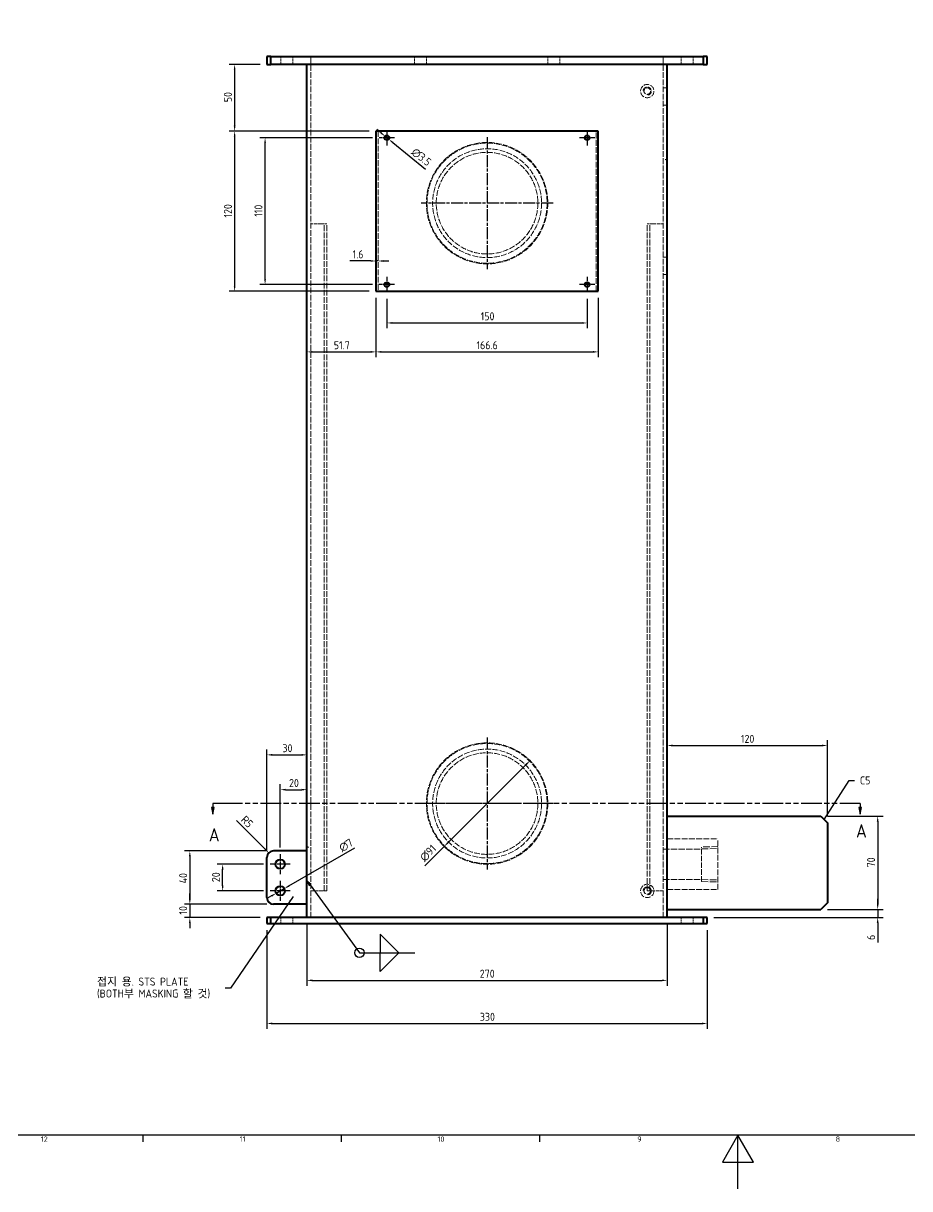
# Model space of a CAD drawing. Header units: millimetres. Extents: x 0 to 2378, y 0 to 1682.
# Drawn here: x 654 to 1318, y 0 to 873 of the extents above; entities that cross this region are included whole.
import ezdxf

# ---------------------------------------------------------------- set-up
doc = ezdxf.new("R2010")
doc.units = ezdxf.units.MM
doc.header["$LTSCALE"] = 2
for name, pattern in [('CHAIN', [0.3543, 0.2362, -0.0295, 0.0591, -0.0295]), ('DASHED', [0.2067, 0.1654, -0.0413]), ('DOUBLE_DASH_CHAIN', [1.2403, 0.6614, -0.0827, 0.1654, -0.0827, 0.1654, -0.0827])]:
    doc.linetypes.add(name, pattern=pattern)
doc.layers.get('0').update_dxf_attribs({"color": 3, "lineweight": 25})
for name, color, linetype, lineweight in [('가려진 것(ISO)', 2, 'DASHED', 18), ('가시적인 것(ISO)', 3, 'Continuous', 40), ('경계(ISO)', 7, 'Continuous', 25), ('기호(ISO)', 5, 'Continuous', 25), ('단면선(ISO)', 7, 'CHAIN', 25), ('중심 표식(ISO)', 1, 'Continuous', 25), ('치수(ISO)', 2, 'Continuous', 25)]:
    doc.layers.add(name, color=color, linetype=linetype, lineweight=lineweight)
doc.styles.add('문자 텍스트_PSTEK_POSCO', font='isocp.shx')
doc.styles.add('부품번호텍스트_PSTEK_POSCO', font='isocp.shx')
doc.styles.add('치수 텍스트_PSTEK_POSCO', font='isocp.shx')
doc.dimstyles.new('치수_PSTEK_POSCO', dxfattribs={"dimscale": 2, "dimtxt": 3, "dimasz": 2, "dimexe": 2, "dimexo": 2.5, "dimgap": 1, "dimtad": 1, "dimrnd": 1e-08, "dimdsep": 46, "dimtxsty": '치수 텍스트_PSTEK_POSCO', "dimcen": 0.09, "dimdle": 10, "dimclrd": 7, "dimclre": 7, "dimclrt": 2, "dimadec": 1, "dimazin": 2, "dimtfac": 1, "dimtmove": 0, "dimatfit": 3, "dimfxl": 0, "dimtolj": 1, "dimlwd": -1, "dimlwe": -1, "dimarcsym": 0})
doc.dimstyles.new('치수_PSTEK_POSCO$7', dxfattribs={"dimscale": 2, "dimtxt": 3, "dimasz": 2, "dimexe": 2, "dimexo": 2.5, "dimgap": 1, "dimtad": 1, "dimrnd": 1e-08, "dimdsep": 46, "dimtxsty": '치수 텍스트_PSTEK_POSCO', "dimcen": 0.09, "dimdle": 10, "dimclrd": 7, "dimclre": 7, "dimclrt": 2, "dimadec": 1, "dimazin": 2, "dimtfac": 1, "dimtmove": 0, "dimatfit": 3, "dimfxl": 0, "dimtolj": 1, "dimlwd": -1, "dimlwe": -1, "dimarcsym": 0})

# ---------------------------------------------------------------- blocks, each defined once
blk = doc.blocks.new('경계 Default Border')
at = {"layer": '경계(ISO)'}
for p, q in [((371.56, 20), (371.56, 17.6)), ((445.88, 20), (445.88, 17.6)), ((520.19, 20), (520.19, 17.6))]:
    blk.add_line(p, q, dxfattribs=at)
at = {"layer": '경계(ISO)', "flags": 128}
for points in [[(20, 20), (20, 821), (1169, 821), (1169, 20), (20, 20)], [(594.5, 0), (594.5, 20), (588.73, 10), (600.27, 10), (594.5, 20)]]:
    blk.add_lwpolyline(points, dxfattribs=at)
at = {"layer": '경계(ISO)', "color": 2, "char_height": 2, "attachment_point": 7, "style": '문자 텍스트_PSTEK_POSCO'}
for s, insert in [('12', (333.29, 17.58)), ('11', (407.82, 17.6)), ('10', (481.91, 17.58)), ('9', (556.77, 17.58)), ('8', (631.09, 17.58))]:
    blk.add_mtext(s, dxfattribs=dict(at, insert=insert))
blk = doc.blocks.new('2dTransSection0')
at = {"layer": '단면선(ISO)', "linetype": 'DOUBLE_DASH_CHAIN', "ltscale": 5.831991}
blk.add_line((640.33, 144.34), (397.77, 144.34), dxfattribs=at)
at = {"layer": '단면선(ISO)', "linetype": 'Continuous'}
for p, q in [((401.63, 144.34), (397.77, 144.34)), ((397.77, 144.34), (397.77, 142.84)), ((640.33, 144.34), (636.48, 144.34)), ((640.33, 144.34), (640.33, 142.84)), ((397.27, 142.84), (397.77, 140.34)), ((398.27, 142.84), (397.27, 142.84)), ((397.77, 142.84), (397.77, 140.34)), ((397.77, 140.34), (398.27, 142.84)), ((639.83, 142.84), (640.33, 140.34)), ((640.83, 142.84), (639.83, 142.84)), ((640.33, 142.84), (640.33, 140.34)), ((640.33, 140.34), (640.83, 142.84))]:
    blk.add_line(p, q, dxfattribs=at)
at = {"layer": '단면선(ISO)', "linetype": 'Continuous', "flags": 128}
for points in [[(397.27, 142.84), (397.77, 140.34), (398.27, 142.84), (397.27, 142.84)], [(639.83, 142.84), (640.33, 140.34), (640.83, 142.84), (639.83, 142.84)]]:
    blk.add_lwpolyline(points, dxfattribs=at)
at = {"layer": '단면선(ISO)'}
for points in [[(397.27, 142.84), (397.77, 140.34), (398.27, 142.84), (397.27, 142.84)], [(639.83, 142.84), (640.33, 140.34), (640.83, 142.84), (639.83, 142.84)]]:
    blk.add_solid(points, dxfattribs=at)
at = {"layer": '단면선(ISO)', "char_height": 5, "attachment_point": 7, "style": '부품번호텍스트_PSTEK_POSCO'}
for insert in [(638.72, 131.58), (396.26, 130.11)]:
    blk.add_mtext('A', dxfattribs=dict(at, insert=insert))
blk = doc.blocks.new('*D48')
at = {"layer": 'Defpoints', "color": 0, "transparency": 16777216}
for p in [(866.01, 336.13), (866.01, 325.16), (836.01, 248.17)]:
    blk.add_point(p, dxfattribs=at)
at = {"layer": '치수(ISO)', "color": 7, "transparency": 16777216}
for p, q in [((836.01, 253.17), (836.01, 329.16)), ((840.01, 325.16), (862.01, 325.16))]:
    blk.add_line(p, q, dxfattribs=at)
for points in [[(840.01, 325.83), (840.01, 324.5), (836.01, 325.16)], [(862.01, 325.83), (862.01, 324.5), (866.01, 325.16)]]:
    blk.add_solid(points, dxfattribs=at)
at = {"layer": '치수(ISO)', "color": 2, "transparency": 16777216, "insert": (847.71, 330.16), "char_height": 6, "attachment_point": 4, "style": '치수 텍스트_PSTEK_POSCO'}
blk.add_mtext('\\A1;30', dxfattribs=at)
blk = doc.blocks.new('*D49')
at = {"layer": 'Defpoints', "color": 0, "transparency": 16777216}
for p in [(866.01, 313.26), (866.01, 299.08), (846.01, 250.67)]:
    blk.add_point(p, dxfattribs=at)
at = {"layer": '치수(ISO)', "color": 7, "transparency": 16777216}
for p, q in [((846.01, 255.67), (846.01, 303.08)), ((850.01, 299.08), (862.01, 299.08))]:
    blk.add_line(p, q, dxfattribs=at)
for points in [[(850.01, 299.75), (850.01, 298.42), (846.01, 299.08)], [(862.01, 299.75), (862.01, 298.42), (866.01, 299.08)]]:
    blk.add_solid(points, dxfattribs=at)
at = {"layer": '치수(ISO)', "color": 2, "transparency": 16777216, "insert": (852.63, 304.08), "char_height": 6, "attachment_point": 4, "style": '치수 텍스트_PSTEK_POSCO'}
blk.add_mtext('\\A1;20', dxfattribs=at)
blk = doc.blocks.new('*D50')
at = {"layer": 'Defpoints', "color": 0, "transparency": 16777216}
for p in [(841.01, 253.17), (778.29, 213.17), (841.01, 213.17)]:
    blk.add_point(p, dxfattribs=at)
at = {"layer": '치수(ISO)', "color": 7, "transparency": 16777216}
for p, q in [((836.01, 253.17), (774.29, 253.17)), ((778.29, 249.17), (778.29, 217.17)), ((836.01, 213.17), (774.29, 213.17))]:
    blk.add_line(p, q, dxfattribs=at)
for points in [[(777.63, 249.17), (778.96, 249.17), (778.29, 253.17)], [(777.63, 217.17), (778.96, 217.17), (778.29, 213.17)]]:
    blk.add_solid(points, dxfattribs=at)
at = {"layer": '치수(ISO)', "color": 2, "transparency": 16777216, "insert": (773.29, 228.85), "char_height": 6, "attachment_point": 4, "rotation": 90, "style": '치수 텍스트_PSTEK_POSCO'}
blk.add_mtext('\\A1;40', dxfattribs=at)
blk = doc.blocks.new('*D51')
at = {"layer": 'Defpoints', "color": 0, "transparency": 16777216}
for p in [(802.88, 243.17), (838.51, 243.17), (838.51, 223.17)]:
    blk.add_point(p, dxfattribs=at)
at = {"layer": '치수(ISO)', "color": 7, "transparency": 16777216}
for p, q in [((833.51, 243.17), (798.88, 243.17)), ((802.88, 227.17), (802.88, 239.17)), ((833.51, 223.17), (798.88, 223.17))]:
    blk.add_line(p, q, dxfattribs=at)
for points in [[(802.21, 239.17), (803.55, 239.17), (802.88, 243.17)], [(802.21, 227.17), (803.55, 227.17), (802.88, 223.17)]]:
    blk.add_solid(points, dxfattribs=at)
at = {"layer": '치수(ISO)', "color": 2, "transparency": 16777216, "insert": (797.88, 229.79), "char_height": 6, "attachment_point": 4, "rotation": 90, "style": '치수 텍스트_PSTEK_POSCO'}
blk.add_mtext('\\A1;20', dxfattribs=at)
blk = doc.blocks.new('*D52')
at = {"layer": 'Defpoints', "color": 0, "transparency": 16777216}
for p in [(841.01, 213.17), (778.29, 203.17), (836.01, 203.17)]:
    blk.add_point(p, dxfattribs=at)
at = {"layer": '치수(ISO)', "color": 7, "transparency": 16777216}
for p, q in [((778.29, 217.17), (778.29, 221.17)), ((836.01, 213.17), (774.29, 213.17)), ((778.29, 213.17), (778.29, 203.17)), ((831.01, 203.17), (774.29, 203.17)), ((778.29, 199.17), (778.29, 195.17))]:
    blk.add_line(p, q, dxfattribs=at)
for points in [[(777.63, 217.17), (778.96, 217.17), (778.29, 213.17)], [(777.63, 199.17), (778.96, 199.17), (778.29, 203.17)]]:
    blk.add_solid(points, dxfattribs=at)
at = {"layer": '치수(ISO)', "color": 2, "transparency": 16777216, "insert": (773.29, 205.47), "char_height": 6, "attachment_point": 4, "rotation": 90, "style": '치수 텍스트_PSTEK_POSCO'}
blk.add_mtext('\\A1;10', dxfattribs=at)
blk = doc.blocks.new('*D53')
at = {"layer": 'Defpoints', "color": 0, "transparency": 16777216}
for p in [(837.47, 251.71), (841.01, 248.17)]:
    blk.add_point(p, dxfattribs=at)
at = {"layer": '치수(ISO)', "color": 7, "transparency": 16777216}
blk.add_line((813.28, 275.9), (834.64, 254.54), dxfattribs=at)
blk.add_solid([(835.12, 255.01), (834.17, 254.06), (837.47, 251.71)], dxfattribs=at)
at = {"layer": '치수(ISO)', "color": 2, "transparency": 16777216, "insert": (818.23, 278.02), "char_height": 6, "attachment_point": 4, "rotation": 315, "style": '치수 텍스트_PSTEK_POSCO'}
blk.add_mtext('\\A1;R5', dxfattribs=at)
blk = doc.blocks.new('*D54')
at = {"layer": 'Defpoints', "color": 0, "transparency": 16777216}
for p in [(842.98, 221.42), (849.04, 224.92)]:
    blk.add_point(p, dxfattribs=at)
at = {"layer": '치수(ISO)', "color": 7, "transparency": 16777216}
for p, q in [((852.5, 226.92), (901.8, 255.39)), ((839.51, 219.42), (836.05, 217.42)), ((842.98, 221.42), (849.04, 224.92))]:
    blk.add_line(p, q, dxfattribs=at)
for points in [[(852.17, 227.5), (852.84, 226.34), (849.04, 224.92)], [(839.18, 220), (839.85, 218.84), (842.98, 221.42)]]:
    blk.add_solid(points, dxfattribs=at)
at = {"layer": '치수(ISO)', "color": 2, "transparency": 16777216, "insert": (890.82, 254.82), "char_height": 6, "attachment_point": 4, "rotation": 30, "style": '치수 텍스트_PSTEK_POSCO'}
blk.add_mtext('\\A1;∅7', dxfattribs=at)
blk = doc.blocks.new('*D55')
at = {"layer": 'Defpoints', "color": 0, "transparency": 16777216}
for p in [(1136.01, 332.17), (1256.01, 332.17), (1256.01, 274.17)]:
    blk.add_point(p, dxfattribs=at)
at = {"layer": '치수(ISO)', "color": 7, "transparency": 16777216}
for p, q in [((1140.01, 332.17), (1252.01, 332.17)), ((1256.01, 279.17), (1256.01, 336.17))]:
    blk.add_line(p, q, dxfattribs=at)
for points in [[(1140.01, 332.84), (1140.01, 331.51), (1136.01, 332.17)], [(1252.01, 332.84), (1252.01, 331.51), (1256.01, 332.17)]]:
    blk.add_solid(points, dxfattribs=at)
at = {"layer": '치수(ISO)', "color": 2, "transparency": 16777216, "insert": (1191.21, 337.18), "char_height": 6, "attachment_point": 4, "style": '치수 텍스트_PSTEK_POSCO'}
blk.add_mtext('\\A1;120', dxfattribs=at)
blk = doc.blocks.new('*D56')
at = {"layer": 'Defpoints', "color": 0, "transparency": 16777216}
for p in [(1251.01, 279.17), (1251.01, 209.17), (1293.69, 209.17)]:
    blk.add_point(p, dxfattribs=at)
at = {"layer": '치수(ISO)', "color": 7, "transparency": 16777216}
for p, q in [((1256.01, 279.17), (1297.69, 279.17)), ((1293.69, 275.17), (1293.69, 213.17)), ((1256.01, 209.17), (1297.69, 209.17))]:
    blk.add_line(p, q, dxfattribs=at)
for points in [[(1293.02, 275.17), (1294.35, 275.17), (1293.69, 279.17)], [(1293.02, 213.17), (1294.35, 213.17), (1293.69, 209.17)]]:
    blk.add_solid(points, dxfattribs=at)
at = {"layer": '치수(ISO)', "color": 2, "transparency": 16777216, "insert": (1288.69, 240.87), "char_height": 6, "attachment_point": 4, "rotation": 90, "style": '치수 텍스트_PSTEK_POSCO'}
blk.add_mtext('\\A1;70', dxfattribs=at)
blk = doc.blocks.new('*D57')
at = {"layer": 'Defpoints', "color": 0, "transparency": 16777216}
for p in [(1166.01, 203.17), (1251.01, 209.17), (1293.69, 209.17)]:
    blk.add_point(p, dxfattribs=at)
at = {"layer": '치수(ISO)', "color": 7, "transparency": 16777216}
for p, q in [((1293.69, 213.17), (1293.69, 217.17)), ((1171.01, 203.17), (1297.69, 203.17)), ((1256.01, 209.17), (1297.69, 209.17)), ((1293.69, 209.17), (1293.69, 203.17)), ((1293.69, 199.17), (1293.69, 184.43))]:
    blk.add_line(p, q, dxfattribs=at)
for points in [[(1293.02, 213.17), (1294.35, 213.17), (1293.69, 209.17)], [(1293.02, 199.17), (1294.35, 199.17), (1293.69, 203.17)]]:
    blk.add_solid(points, dxfattribs=at)
at = {"layer": '치수(ISO)', "color": 2, "transparency": 16777216, "insert": (1288.69, 186.43), "char_height": 6, "attachment_point": 4, "rotation": 90, "style": '치수 텍스트_PSTEK_POSCO'}
blk.add_mtext('\\A1;6', dxfattribs=at)
blk = doc.blocks.new('*D60')
at = {"layer": 'Defpoints', "color": 0, "transparency": 16777216}
for p in [(836.01, 842.67), (811.85, 792.67), (917.71, 792.67)]:
    blk.add_point(p, dxfattribs=at)
at = {"layer": '치수(ISO)', "color": 7, "transparency": 16777216}
for p, q in [((831.01, 842.67), (807.85, 842.67)), ((811.85, 838.67), (811.85, 796.67)), ((912.71, 792.67), (807.85, 792.67))]:
    blk.add_line(p, q, dxfattribs=at)
for points in [[(811.19, 838.67), (812.52, 838.67), (811.85, 842.67)], [(811.19, 796.67), (812.52, 796.67), (811.85, 792.67)]]:
    blk.add_solid(points, dxfattribs=at)
at = {"layer": '치수(ISO)', "color": 2, "transparency": 16777216, "insert": (806.85, 814.37), "char_height": 6, "attachment_point": 4, "rotation": 90, "style": '치수 텍스트_PSTEK_POSCO'}
blk.add_mtext('\\A1;50', dxfattribs=at)
blk = doc.blocks.new('*D61')
at = {"layer": 'Defpoints', "color": 0, "transparency": 16777216}
for p in [(917.71, 792.67), (811.85, 672.67), (917.71, 672.67)]:
    blk.add_point(p, dxfattribs=at)
at = {"layer": '치수(ISO)', "color": 7, "transparency": 16777216}
for p, q in [((912.71, 792.67), (807.85, 792.67)), ((811.85, 788.67), (811.85, 676.67)), ((912.71, 672.67), (807.85, 672.67))]:
    blk.add_line(p, q, dxfattribs=at)
for points in [[(811.19, 788.67), (812.52, 788.67), (811.85, 792.67)], [(811.19, 676.67), (812.52, 676.67), (811.85, 672.67)]]:
    blk.add_solid(points, dxfattribs=at)
at = {"layer": '치수(ISO)', "color": 2, "transparency": 16777216, "insert": (806.85, 727.87), "char_height": 6, "attachment_point": 4, "rotation": 90, "style": '치수 텍스트_PSTEK_POSCO'}
blk.add_mtext('\\A1;120', dxfattribs=at)
blk = doc.blocks.new('*D62')
at = {"layer": 'Defpoints', "color": 0, "transparency": 16777216}
for p in [(834.68, 787.67), (920.26, 787.67), (920.26, 677.67)]:
    blk.add_point(p, dxfattribs=at)
at = {"layer": '치수(ISO)', "color": 7, "transparency": 16777216}
for p, q in [((915.26, 787.67), (830.68, 787.67)), ((834.68, 681.67), (834.68, 783.67)), ((915.26, 677.67), (830.68, 677.67))]:
    blk.add_line(p, q, dxfattribs=at)
for points in [[(834.01, 783.67), (835.34, 783.67), (834.68, 787.67)], [(834.01, 681.67), (835.34, 681.67), (834.68, 677.67)]]:
    blk.add_solid(points, dxfattribs=at)
at = {"layer": '치수(ISO)', "color": 2, "transparency": 16777216, "insert": (829.68, 728.47), "char_height": 6, "attachment_point": 4, "rotation": 90, "style": '치수 텍스트_PSTEK_POSCO'}
blk.add_mtext('\\A1;110', dxfattribs=at)
blk = doc.blocks.new('*D63')
at = {"layer": 'Defpoints', "color": 0, "transparency": 16777216}
for p in [(926.01, 671.92), (1076.01, 671.92), (1076.01, 648.89)]:
    blk.add_point(p, dxfattribs=at)
at = {"layer": '치수(ISO)', "color": 7, "transparency": 16777216}
for p, q in [((926.01, 666.92), (926.01, 644.89)), ((1076.01, 666.92), (1076.01, 644.89)), ((930.01, 648.89), (1072.01, 648.89))]:
    blk.add_line(p, q, dxfattribs=at)
for points in [[(930.01, 649.56), (930.01, 648.23), (926.01, 648.89)], [(1072.01, 649.56), (1072.01, 648.23), (1076.01, 648.89)]]:
    blk.add_solid(points, dxfattribs=at)
at = {"layer": '치수(ISO)', "color": 2, "transparency": 16777216, "insert": (996.21, 653.89), "char_height": 6, "attachment_point": 4, "style": '치수 텍스트_PSTEK_POSCO'}
blk.add_mtext('\\A1;150', dxfattribs=at)
blk = doc.blocks.new('*D64')
at = {"layer": 'Defpoints', "color": 0, "transparency": 16777216}
for p in [(917.71, 672.67), (1084.31, 672.67), (1084.31, 627.2)]:
    blk.add_point(p, dxfattribs=at)
at = {"layer": '치수(ISO)', "color": 7, "transparency": 16777216}
for p, q in [((917.71, 667.67), (917.71, 623.2)), ((1084.31, 667.67), (1084.31, 623.2)), ((921.71, 627.2), (1080.31, 627.2))]:
    blk.add_line(p, q, dxfattribs=at)
for points in [[(921.71, 627.87), (921.71, 626.54), (917.71, 627.2)], [(1080.31, 627.87), (1080.31, 626.54), (1084.31, 627.2)]]:
    blk.add_solid(points, dxfattribs=at)
at = {"layer": '치수(ISO)', "color": 2, "transparency": 16777216, "insert": (993.06, 632.2), "char_height": 6, "attachment_point": 4, "style": '치수 텍스트_PSTEK_POSCO'}
blk.add_mtext('\\A1;166.6', dxfattribs=at)
blk = doc.blocks.new('*D65')
at = {"layer": 'Defpoints', "color": 0, "transparency": 16777216}
for p in [(917.71, 713.97), (919.31, 713.97), (919.31, 695.34)]:
    blk.add_point(p, dxfattribs=at)
at = {"layer": '치수(ISO)', "color": 7, "transparency": 16777216}
for p, q in [((913.71, 695.34), (898.21, 695.34)), ((919.31, 695.34), (917.71, 695.34)), ((923.31, 695.34), (927.31, 695.34))]:
    blk.add_line(p, q, dxfattribs=at)
for points in [[(913.71, 696.01), (913.71, 694.68), (917.71, 695.34)], [(923.31, 696.01), (923.31, 694.68), (919.31, 695.34)]]:
    blk.add_solid(points, dxfattribs=at)
at = {"layer": '치수(ISO)', "color": 2, "transparency": 16777216, "insert": (900.21, 700.34), "char_height": 6, "attachment_point": 4, "style": '치수 텍스트_PSTEK_POSCO'}
blk.add_mtext('\\A1;1.6', dxfattribs=at)
blk = doc.blocks.new('*D66')
at = {"layer": 'Defpoints', "color": 0, "transparency": 16777216}
for p in [(924.65, 788.77), (927.37, 786.57)]:
    blk.add_point(p, dxfattribs=at)
at = {"layer": '치수(ISO)', "color": 7, "transparency": 16777216}
for p, q in [((921.54, 791.29), (918.43, 793.81)), ((924.65, 788.77), (927.37, 786.57)), ((930.48, 784.05), (954.89, 764.26))]:
    blk.add_line(p, q, dxfattribs=at)
for points in [[(921.96, 791.81), (921.12, 790.77), (924.65, 788.77)], [(930.9, 784.57), (930.06, 783.53), (927.37, 786.57)]]:
    blk.add_solid(points, dxfattribs=at)
at = {"layer": '치수(ISO)', "color": 2, "transparency": 16777216, "insert": (945.57, 778.25), "char_height": 6, "attachment_point": 4, "rotation": 320.97123, "style": '치수 텍스트_PSTEK_POSCO'}
blk.add_mtext('\\A1;∅3.5', dxfattribs=at)
blk = doc.blocks.new('*D71')
at = {"layer": 'Defpoints', "color": 0, "transparency": 16777216}
for p in [(1033.18, 320.84), (968.84, 256.5)]:
    blk.add_point(p, dxfattribs=at)
at = {"layer": '치수(ISO)', "color": 7, "transparency": 16777216}
for p, q in [((1030.35, 318.02), (971.66, 259.33)), ((968.84, 256.5), (954.26, 241.92))]:
    blk.add_line(p, q, dxfattribs=at)
for points in [[(1029.88, 318.49), (1030.82, 317.54), (1033.18, 320.84)], [(971.19, 259.8), (972.13, 258.85), (968.84, 256.5)]]:
    blk.add_solid(points, dxfattribs=at)
at = {"layer": '치수(ISO)', "color": 2, "transparency": 16777216, "insert": (952.14, 246.87), "char_height": 6, "attachment_point": 4, "rotation": 45, "style": '치수 텍스트_PSTEK_POSCO'}
blk.add_mtext('\\A1;∅91', dxfattribs=at)
blk = doc.blocks.new('*D75')
at = {"layer": 'Defpoints', "color": 0, "transparency": 16777216}
for p in [(866.01, 203.17), (1136.01, 203.17), (1136.01, 156.15)]:
    blk.add_point(p, dxfattribs=at)
at = {"layer": '치수(ISO)', "color": 7, "transparency": 16777216}
for p, q in [((866.01, 198.17), (866.01, 152.15)), ((1136.01, 198.17), (1136.01, 152.15)), ((870.01, 156.15), (1132.01, 156.15))]:
    blk.add_line(p, q, dxfattribs=at)
for points in [[(870.01, 156.82), (870.01, 155.48), (866.01, 156.15)], [(1132.01, 156.82), (1132.01, 155.48), (1136.01, 156.15)]]:
    blk.add_solid(points, dxfattribs=at)
at = {"layer": '치수(ISO)', "color": 2, "transparency": 16777216, "insert": (995.53, 161.15), "char_height": 6, "attachment_point": 4, "style": '치수 텍스트_PSTEK_POSCO'}
blk.add_mtext('\\A1;270', dxfattribs=at)
blk = doc.blocks.new('*D80')
at = {"layer": 'Defpoints', "color": 0, "transparency": 16777216}
for p in [(917.71, 672.67), (866.01, 627.2), (917.71, 627.2)]:
    blk.add_point(p, dxfattribs=at)
at = {"layer": '치수(ISO)', "color": 7, "transparency": 16777216}
for p, q in [((917.71, 667.67), (917.71, 623.2)), ((870.01, 627.2), (913.71, 627.2))]:
    blk.add_line(p, q, dxfattribs=at)
for points in [[(870.01, 627.87), (870.01, 626.54), (866.01, 627.2)], [(913.71, 627.87), (913.71, 626.54), (917.71, 627.2)]]:
    blk.add_solid(points, dxfattribs=at)
at = {"layer": '치수(ISO)', "color": 2, "transparency": 16777216, "insert": (886.16, 632.2), "char_height": 6, "attachment_point": 4, "style": '치수 텍스트_PSTEK_POSCO'}
blk.add_mtext('\\A1;51.7', dxfattribs=at)
blk = doc.blocks.new('*D92')
at = {"layer": 'Defpoints', "color": 0, "transparency": 16777216}
for p in [(836.01, 198.67), (1166.01, 198.67), (1166.01, 123.83)]:
    blk.add_point(p, dxfattribs=at)
at = {"layer": '치수(ISO)', "color": 7, "transparency": 16777216}
for p, q in [((836.01, 193.67), (836.01, 119.83)), ((1166.01, 193.67), (1166.01, 119.83)), ((840.01, 123.83), (1162.01, 123.83))]:
    blk.add_line(p, q, dxfattribs=at)
for points in [[(840.01, 124.49), (840.01, 123.16), (836.01, 123.83)], [(1162.01, 124.49), (1162.01, 123.16), (1166.01, 123.83)]]:
    blk.add_solid(points, dxfattribs=at)
at = {"layer": '치수(ISO)', "color": 2, "transparency": 16777216, "insert": (995.61, 128.83), "char_height": 6, "attachment_point": 4, "style": '치수 텍스트_PSTEK_POSCO'}
blk.add_mtext('\\A1;330', dxfattribs=at)

msp = doc.modelspace()

# ---------------------------------------------------------------- linework, layer by layer
at = {"layer": '가려진 것(ISO)', "ltscale": 5.71399}
for p, q in [((846.5085, 842.6712), (846.5085, 848.6712)), ((855.5085, 842.6712), (855.5085, 848.6712)), ((946.5085, 842.6712), (946.5085, 848.6712)), ((955.5085, 842.6712), (955.5085, 848.6712)), ((1046.5085, 842.6712), (1046.5085, 848.6712)), ((1055.5085, 842.6712), (1055.5085, 848.6712)), ((1146.5085, 842.6712), (1146.5085, 848.6712)), ((1155.5085, 842.6712), (1155.5085, 848.6712))]:
    msp.add_line(p, q, dxfattribs=at)
at = {"layer": '가려진 것(ISO)', "ltscale": 13.012014}
for p, q in [((869.0085, 203.1712), (869.0085, 848.6712)), ((1133.0085, 203.1712), (1133.0085, 848.6712))]:
    msp.add_line(p, q, dxfattribs=at)
at = {"layer": '가려진 것(ISO)', "ltscale": 2.856945}
for p, q in [((1133.0085, 825.1712), (1136.0085, 825.1712)), ((1133.0085, 812.1712), (1136.0085, 812.1712)), ((1133.0085, 698.1712), (1136.0085, 698.1712)), ((1133.0085, 685.1712), (1136.0085, 685.1712))]:
    msp.add_line(p, q, dxfattribs=at)
at = {"layer": '가려진 것(ISO)', "ltscale": 13.194353}
for p, q in [((919.3085, 792.6712), (919.3085, 672.6712)), ((1082.7085, 672.6712), (1082.7085, 792.6712))]:
    msp.add_line(p, q, dxfattribs=at)
at = {"layer": '가려진 것(ISO)', "ltscale": 7.618686}
for p, q in [((877.0085, 723.1712), (869.0085, 723.1712)), ((1125.0085, 723.1712), (1133.0085, 723.1712)), ((869.0085, 223.1712), (877.0085, 223.1712)), ((1133.0085, 223.1712), (1125.0085, 223.1712))]:
    msp.add_line(p, q, dxfattribs=at)
at = {"layer": '가려진 것(ISO)', "ltscale": 5.983681}
for p, q in [((877.0085, 723.1712), (881.0085, 723.1712)), ((1125.0085, 723.1712), (1121.0085, 723.1712)), ((881.0085, 223.1712), (877.0085, 223.1712)), ((1121.0085, 223.1712), (1125.0085, 223.1712))]:
    msp.add_line(p, q, dxfattribs=at)
at = {"layer": '가려진 것(ISO)', "ltscale": 13.005186}
for p, q in [((879.0085, 223.1712), (879.0085, 723.1712)), ((881.0085, 223.1712), (881.0085, 723.1712)), ((1121.0085, 223.1712), (1121.0085, 723.1712)), ((1123.0085, 223.1712), (1123.0085, 723.1712))]:
    msp.add_line(p, q, dxfattribs=at)
at = {"layer": '가려진 것(ISO)', "ltscale": 13.131522}
for p, q in [((1136.0085, 262.1712), (1174.0085, 262.1712)), ((1136.0085, 224.1712), (1174.0085, 224.1712))]:
    msp.add_line(p, q, dxfattribs=at)
at = {"layer": '가려진 것(ISO)', "ltscale": 13.126239}
msp.add_line((1174.0085, 224.1712), (1174.0085, 262.1712), dxfattribs=at)
at = {"layer": '가려진 것(ISO)', "ltscale": 13.913885}
for p, q in [((1133.0085, 254.4867), (1161.7685, 254.4867)), ((1133.0085, 231.8557), (1161.7685, 231.8557))]:
    msp.add_line(p, q, dxfattribs=at)
at = {"layer": '가려진 것(ISO)', "ltscale": 14.811291}
for p, q in [((1174.0085, 256.4563), (1161.7685, 256.0738)), ((1161.7685, 254.6217), (1174.0085, 255.0042)), ((1161.7685, 231.7207), (1174.0085, 231.3382)), ((1161.7685, 230.2685), (1174.0085, 229.886))]:
    msp.add_line(p, q, dxfattribs=at)
at = {"layer": '가려진 것(ISO)', "ltscale": 12.256541}
msp.add_line((1161.7685, 230.2685), (1161.7685, 256.0738), dxfattribs=at)
at = {"layer": '가려진 것(ISO)', "ltscale": 4.285467}
for p, q in [((846.5085, 198.6712), (846.5085, 203.1712)), ((855.5085, 198.6712), (855.5085, 203.1712)), ((1146.5085, 198.6712), (1146.5085, 203.1712)), ((1155.5085, 198.6712), (1155.5085, 203.1712))]:
    msp.add_line(p, q, dxfattribs=at)
at = {"layer": '가려진 것(ISO)', "ltscale": 12.665669}
for centre in [(1121.0085, 822.6712), (1121.0085, 223.1712)]:
    msp.add_circle(centre, 5, dxfattribs=at)
at = {"layer": '가려진 것(ISO)', "ltscale": 12.45542}
for centre in [(1121.0085, 822.6712), (1121.0085, 223.1712)]:
    msp.add_circle(centre, 2.4585, dxfattribs=at)
at = {"layer": '가려진 것(ISO)', "ltscale": 13.048029}
for centre in [(1001.0085, 738.6712), (1001.0085, 288.6712)]:
    msp.add_circle(centre, 45.5, dxfattribs=at)
at = {"layer": '가려진 것(ISO)', "ltscale": 13.152811}
for centre in [(1001.0085, 738.6712), (1001.0085, 288.6712)]:
    msp.add_circle(centre, 45, dxfattribs=at)
at = {"layer": '가려진 것(ISO)', "ltscale": 13.193855}
for centre in [(1001.0085, 738.6712), (1001.0085, 288.6712)]:
    msp.add_circle(centre, 40.8, dxfattribs=at)
at = {"layer": '가려진 것(ISO)', "ltscale": 13.15104}
for centre in [(1001.0085, 738.6712), (1001.0085, 288.6712)]:
    msp.add_circle(centre, 38.0718, dxfattribs=at)
at = {"layer": '가려진 것(ISO)', "ltscale": 11.399102}
for centre in [(1121.0085, 822.6712), (1121.0085, 223.1712)]:
    msp.add_arc(centre, 3, 280, 190, dxfattribs=at)
at = {"layer": '가려진 것(ISO)', "ltscale": 1.486778}
for centre, start, end in [((1126.0085, 747.9882), 66.4218215, 70), ((876.0085, 279.3541), 246.4218215, 250)]:
    msp.add_arc(centre, 25, start, end, dxfattribs=at)
at = {"layer": '가시적인 것(ISO)'}
for p, q in [((839.0085, 848.6712), (836.0085, 848.6712)), ((836.0085, 848.6712), (836.0085, 842.6712)), ((839.0085, 842.6712), (839.0085, 848.6712)), ((839.0085, 848.6712), (1163.0085, 848.6712)), ((1166.0085, 848.6712), (1163.0085, 848.6712)), ((1163.0085, 848.6712), (1163.0085, 842.6712)), ((1166.0085, 842.6712), (1166.0085, 848.6712)), ((836.0085, 842.6712), (839.0085, 842.6712)), ((1163.0085, 842.6712), (839.0085, 842.6712)), ((866.0085, 203.1712), (866.0085, 842.6712)), ((1136.0085, 203.1712), (1136.0085, 842.6712)), ((1163.0085, 842.6712), (1166.0085, 842.6712)), ((917.7085, 792.6712), (917.7085, 672.6712)), ((1084.3085, 792.6712), (917.7085, 792.6712)), ((1084.3085, 672.6712), (1084.3085, 792.6712)), ((917.7085, 672.6712), (1084.3085, 672.6712)), ((1136.0085, 279.1712), (1251.0085, 279.1712)), ((1251.0085, 279.1712), (1256.0085, 274.1712)), ((1256.0085, 274.1712), (1256.0085, 214.1712)), ((836.0085, 218.1712), (836.0085, 248.1712)), ((866.0085, 253.1712), (841.0085, 253.1712)), ((866.0085, 213.1712), (841.0085, 213.1712)), ((1256.0085, 214.1712), (1251.0085, 209.1712)), ((839.0085, 203.1712), (836.0085, 203.1712)), ((836.0085, 203.1712), (836.0085, 198.6712)), ((839.0085, 198.6712), (839.0085, 203.1712)), ((1163.0085, 203.1712), (839.0085, 203.1712)), ((1136.0085, 209.1712), (1251.0085, 209.1712)), ((1166.0085, 203.1712), (1163.0085, 203.1712)), ((1163.0085, 203.1712), (1163.0085, 198.6712)), ((1166.0085, 198.6712), (1166.0085, 203.1712)), ((836.0085, 198.6712), (839.0085, 198.6712)), ((839.0085, 198.6712), (1163.0085, 198.6712)), ((1163.0085, 198.6712), (1166.0085, 198.6712))]:
    msp.add_line(p, q, dxfattribs=at)
for centre, radius in [((926.0085, 787.6712), 1.75), ((1076.0085, 787.6712), 1.75), ((926.0085, 677.6712), 1.75), ((1076.0085, 677.6712), 1.75), ((846.0085, 243.1712), 3.5), ((846.0085, 223.1712), 3.5)]:
    msp.add_circle(centre, radius, dxfattribs=at)
for centre, radius, start, end in [((1126.0085, 279.3541), 25, 359.5807141, 0), ((841.0085, 248.1712), 5, 90, 180), ((841.0085, 218.1712), 5, 180, 270)]:
    msp.add_arc(centre, radius, start, end, dxfattribs=at)
at = {"layer": '기호(ISO)', "color": 7}
for p, q in [((868.363, 227.6616), (866.0085, 230.8952)), ((869.0097, 228.1325), (866.0085, 230.8952)), ((866.0085, 230.8952), (867.7162, 227.1907)), ((867.7162, 227.1907), (869.0097, 228.1325)), ((868.363, 227.6616), (905.3963, 176.8011)), ((905.3963, 176.8011), (946.8963, 176.8011))]:
    msp.add_line(p, q, dxfattribs=at)
at = {"layer": '기호(ISO)'}
for p, q in [((934.8963, 176.8011), (920.8963, 190.8011)), ((920.8963, 190.8011), (920.8963, 176.8011)), ((920.8963, 176.8011), (934.8963, 176.8011)), ((920.8963, 176.8011), (934.8963, 176.8011)), ((934.8963, 176.8011), (920.8963, 162.8011)), ((920.8963, 162.8011), (920.8963, 176.8011))]:
    msp.add_line(p, q, dxfattribs=at)
at = {"layer": '기호(ISO)', "color": 7, "flags": 128}
msp.add_lwpolyline([(869.0097, 228.1325), (866.0085, 230.8953), (867.7162, 227.1907), (869.0097, 228.1325)], dxfattribs=at)
at = {"layer": '기호(ISO)'}
msp.add_circle((905.3963, 176.8011), 3.5, dxfattribs=at)
at = {"layer": '기호(ISO)', "color": 7}
msp.add_solid([(869.0097, 228.1325), (866.0085, 230.8953), (867.7162, 227.1907), (869.0097, 228.1325)], dxfattribs=at)
at = {"layer": '중심 표식(ISO)', "linetype": 'CHAIN', "ltscale": 6.389343}
for p, q in [((931.7585, 787.6712), (920.2585, 787.6712)), ((926.0085, 793.4212), (926.0085, 781.9212)), ((1081.7585, 787.6712), (1070.2585, 787.6712)), ((1076.0085, 793.4212), (1076.0085, 781.9212)), ((926.0085, 683.4212), (926.0085, 671.9212)), ((1076.0085, 683.4212), (1076.0085, 671.9212)), ((931.7585, 677.6712), (920.2585, 677.6712)), ((1081.7585, 677.6712), (1070.2585, 677.6712))]:
    msp.add_line(p, q, dxfattribs=at)
at = {"layer": '중심 표식(ISO)', "linetype": 'CHAIN', "ltscale": 19.051651}
for p, q in [((1001.0085, 788.1712), (1001.0085, 689.1712)), ((1050.5085, 738.6712), (951.5085, 738.6712)), ((1001.0085, 338.1712), (1001.0085, 239.1712)), ((1050.5085, 288.6712), (951.5085, 288.6712))]:
    msp.add_line(p, q, dxfattribs=at)
at = {"layer": '중심 표식(ISO)', "linetype": 'CHAIN', "ltscale": 8.333956}
for p, q in [((846.0085, 250.6712), (846.0085, 235.6712)), ((853.5085, 243.1712), (838.5085, 243.1712)), ((846.0085, 230.6712), (846.0085, 215.6712)), ((853.5085, 223.1712), (838.5085, 223.1712))]:
    msp.add_line(p, q, dxfattribs=at)

# ---------------------------------------------------------------- block references
at = {"xscale": 2, "yscale": 2, "zscale": 2}
msp.add_blockref('경계 Default Border', (0, 0), dxfattribs=at)
at = {"layer": '단면선(ISO)', "xscale": 2, "yscale": 2, "zscale": 2}
msp.add_blockref('2dTransSection0', (0, 0), dxfattribs=at)

# ---------------------------------------------------------------- texts
at = {"layer": '기호(ISO)', "color": 2, "insert": (1280.3897, 306.0218), "char_height": 6, "attachment_point": 4, "style": '치수 텍스트_PSTEK_POSCO'}
msp.add_mtext('{C5}', dxfattribs=at)
at = {"layer": '기호(ISO)', "color": 2, "insert": (708.745, 150.4224), "char_height": 6.0000002, "width": 93.918539, "attachment_point": 4, "line_spacing_factor": 0.89313, "style": '치수 텍스트_PSTEK_POSCO'}
msp.add_mtext('{\\fGulim|b0|i0;\\H6.0000;접지\\fISOCP|b0|i0;\\H6.0000; \\fGulim|b0|i0;\\H6.0000;용\\fISOCP|b0|i0;\\H6.0000;. STS PLATE\\P(BOTH\\fGulim|b0|i0;\\H6.0000;부\\fISOCP|b0|i0;\\H6.0000; MASKING \\fGulim|b0|i0;\\H6.0000;할\\fISOCP|b0|i0;\\H6.0000; \\fGulim|b0|i0;\\H6.0000;것\\fISOCP|b0|i0;\\H6.0000;)\\P}', dxfattribs=at)

# ---------------------------------------------------------------- dimensions: what is measured, and where the dimension line sits
at = {"layer": '치수(ISO)', "color": 7}
for base, p1, p2, angle, override, picture, middle in [((811.8546, 792.6712), (836.0085, 842.6712), (917.7085, 792.6712), 270, {"dimdec": 2, "dimtp": 0, "dimtm": 0, "dimtdec": 2, "dimtofl": 0, "dimatfit": 1}, '*D60', (811.8546, 817.6712)), ((811.8546, 672.6712), (917.7085, 792.6712), (917.7085, 672.6712), 90, {"dimdec": 2, "dimtp": 0, "dimtm": 0, "dimtdec": 2, "dimtofl": 0, "dimatfit": 1}, '*D61', (811.8546, 732.6712)), ((834.6774, 787.6712), (920.2585, 677.6712), (920.2585, 787.6712), 90, {"dimdec": 2, "dimtp": 0, "dimtm": 0, "dimtdec": 2, "dimtofl": 0, "dimatfit": 1}, '*D62', (834.6774, 732.6712)), ((919.3085, 695.3429), (917.7085, 713.9693), (919.3085, 713.9693), 180, {"dimdec": 2, "dimse1": 1, "dimse2": 1, "dimtp": 0, "dimtm": 0, "dimtdec": 2, "dimtofl": 1, "dimatfit": 1}, '*D65', (903.9596, 695.3429)), ((1084.3085, 627.2032), (917.7085, 672.6712), (1084.3085, 672.6712), 180, {"dimdec": 2, "dimtp": 0, "dimtm": 0, "dimtdec": 2, "dimtofl": 0, "dimatfit": 1}, '*D64', (1001.0085, 627.2032)), ((1076.0085, 648.8947), (926.0085, 671.9212), (1076.0085, 671.9212), 180, {"dimdec": 2, "dimtp": 0, "dimtm": 0, "dimtdec": 2, "dimtofl": 0, "dimatfit": 1}, '*D63', (1001.0085, 648.8947)), ((866.0085, 299.084), (846.0085, 250.6712), (866.0085, 313.2599), 180, {"dimdec": 2, "dimse2": 1, "dimtp": 0, "dimtm": 0, "dimtdec": 2, "dimtofl": 0, "dimatfit": 1}, '*D49', (856.0085, 299.084)), ((1293.6875, 209.1712), (1251.0085, 279.1712), (1251.0085, 209.1712), 270, {"dimdec": 2, "dimtp": 0, "dimtm": 0, "dimtdec": 2, "dimtofl": 0, "dimatfit": 1}, '*D56', (1293.6875, 244.1712)), ((778.2938, 213.1712), (841.0085, 253.1712), (841.0085, 213.1712), 90, {"dimdec": 2, "dimtp": 0, "dimtm": 0, "dimtdec": 2, "dimtofl": 0, "dimatfit": 1}, '*D50', (778.2938, 232.4572)), ((802.8788, 243.1712), (838.5085, 223.1712), (838.5085, 243.1712), 90, {"dimdec": 2, "dimtp": 0, "dimtm": 0, "dimtdec": 2, "dimtofl": 0, "dimatfit": 1}, '*D51', (802.8788, 233.1712)), ((778.2938, 203.1712), (841.0085, 213.1712), (836.0085, 203.1712), 90, {"dimdec": 2, "dimtp": 0, "dimtm": 0, "dimtdec": 2, "dimtofl": 1, "dimatfit": 1}, '*D52', (778.2938, 208.1712)), ((1293.6875, 209.1712), (1166.0085, 203.1712), (1251.0085, 209.1712), 270, {"dimdec": 2, "dimtp": 0, "dimtm": 0, "dimtdec": 2, "dimtofl": 1, "dimatfit": 1}, '*D57', (1293.6875, 187.9557)), ((1166.0085, 123.8259), (836.0085, 198.6712), (1166.0085, 198.6712), 180, {"dimdec": 2, "dimtp": 0, "dimtm": 0, "dimtdec": 2, "dimtofl": 0, "dimatfit": 1}, '*D92', (1001.0085, 123.8259))]:
    dim = msp.add_linear_dim(base=base, p1=p1, p2=p2, angle=angle, dimstyle='치수_PSTEK_POSCO', override=override, dxfattribs=at)
    dim.commit()
    dim.dimension.update_dxf_attribs({"geometry": picture, "text_midpoint": middle, "dimtype": 160})
for p1, p2, picture, middle in [((924.649, 788.7732), (927.3679, 786.5692), '*D66', (947.8826, 769.9396)), ((1033.1818, 320.8445), (968.8351, 256.4978), '*D71', (959.5003, 247.163)), ((842.9774, 221.4212), (849.0395, 224.9212), '*D54', (896.6951, 252.4351))]:
    dim = msp.add_diameter_dim_2p(p1=p1, p2=p2, dimstyle='치수_PSTEK_POSCO', override={"dimdec": 2, "dimlfac": 1, "dimtp": 0, "dimtm": 0, "dimtdec": 2, "dimatfit": 2}, dxfattribs=at)
    dim.commit()
    dim.dimension.update_dxf_attribs({"geometry": picture, "text_midpoint": middle, "dimtype": 163})
for base, p1, p2, override, picture, middle in [((917.7085, 627.2032), (866.0085, 627.2032), (917.7085, 672.6712), {"dimdec": 2, "dimse1": 1, "dimtp": 0, "dimtm": 0, "dimtdec": 2, "dimtofl": 0, "dimatfit": 1}, '*D80', (891.8585, 627.2032)), ((1256.0085, 332.1746), (1136.0085, 332.1746), (1256.0085, 274.1712), {"dimdec": 2, "dimse1": 1, "dimtp": 0, "dimtm": 0, "dimtdec": 2, "dimtofl": 0, "dimatfit": 1}, '*D55', (1196.0085, 332.1746)), ((866.0085, 325.1631), (836.0085, 248.1712), (866.0085, 336.128), {"dimdec": 2, "dimse2": 1, "dimtp": 0, "dimtm": 0, "dimtdec": 2, "dimtofl": 0, "dimatfit": 1}, '*D48', (851.0085, 325.1631)), ((1136.0085, 156.1488), (866.0085, 203.1712), (1136.0085, 203.1712), {"dimdec": 2, "dimtp": 0, "dimtm": 0, "dimtdec": 2, "dimtofl": 0, "dimatfit": 1}, '*D75', (1001.0085, 156.1488))]:
    dim = msp.add_linear_dim(base=base, p1=p1, p2=p2, dimstyle='치수_PSTEK_POSCO', override=override, dxfattribs=at)
    dim.commit()
    dim.dimension.update_dxf_attribs({"geometry": picture, "text_midpoint": middle, "dimtype": 160})
dim = msp.add_radius_dim(center=(841.0085, 248.1712), mpoint=(837.4729, 251.7067), dimstyle='치수_PSTEK_POSCO', override={"dimdec": 2, "dimcen": 0, "dimtp": 0, "dimtm": 0, "dimtdec": 2, "dimtofl": 0}, dxfattribs=at)
dim.commit()
dim.dimension.update_dxf_attribs({"geometry": '*D53', "text_midpoint": (817.326, 271.8536), "dimtype": 164})

# ---------------------------------------------------------------- leaders
at = {"layer": '기호(ISO)', "color": 7, "annotation_type": 0, "has_hookline": 1}
for points, hookline_direction, text_width in [([(1253.5085, 276.6712), (1272.3897, 306.0218), (1276.3897, 306.0218)], 0, 7.1281), ([(855.6944, 218.9763), (808.6636, 150.4224), (804.6636, 150.4224)], 1, 92.6955)]:
    msp.add_leader(points, dimstyle='치수_PSTEK_POSCO$7', override={"dimtad": 0}, dxfattribs=dict(at, hookline_direction=hookline_direction, text_width=text_width))

doc.saveas('drawing.dxf')
